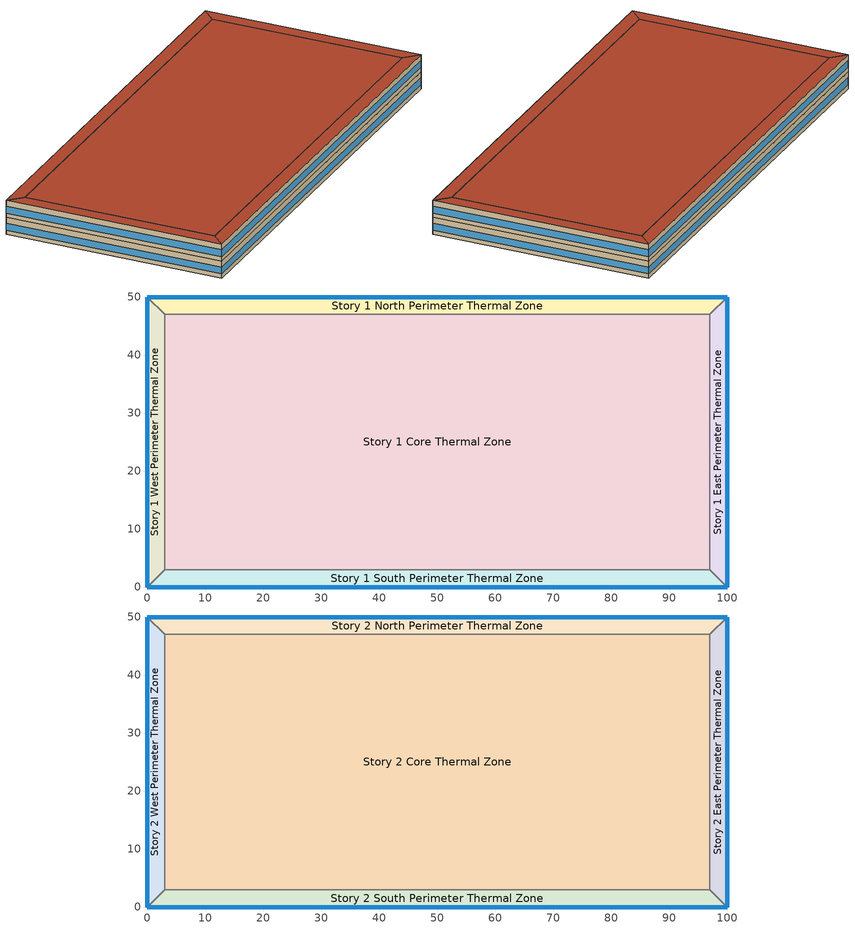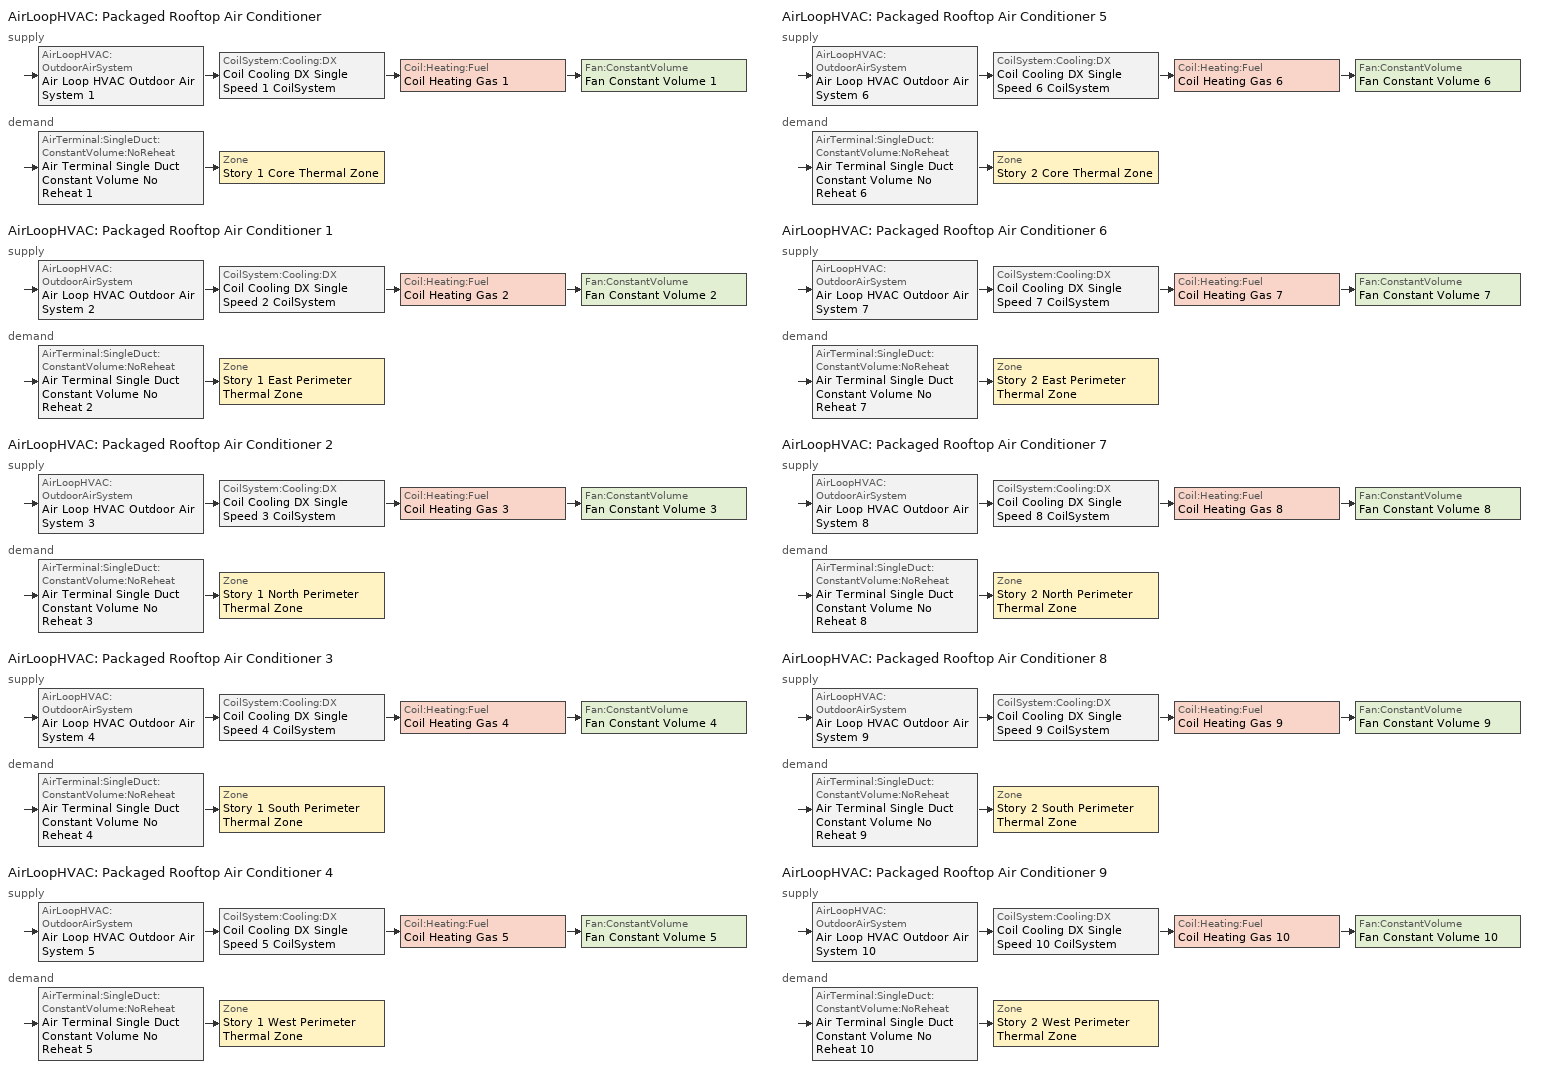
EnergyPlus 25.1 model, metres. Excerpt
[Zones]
Story 1 Core Thermal Zone
 floor ground (000_ExtSlabCarpet_4in_ClimateZone 1-8): 3,3 3,47 97,47 97,3 z0
 wall to Story 1 West Perimeter Thermal Zone (000_Interior Wall): 3,47 3,3 z0:4
 wall to Story 1 North Perimeter Thermal Zone (000_Interior Wall): 97,47 3,47 z0:4
 wall to Story 1 East Perimeter Thermal Zone (000_Interior Wall): 97,3 97,47 z0:4
 wall to Story 1 South Perimeter Thermal Zone (000_Interior Wall): 3,3 97,3 z0:4
Story 1 East Perimeter Thermal Zone
 floor ground (000_ExtSlabCarpet_4in_ClimateZone 1-8): 100,50 100,0 97,3 97,47 z0
 wall outside (ASHRAE_189.1-2009_ExtWall_SteelFrame_ClimateZone 4-8): 100,0 100,50 z0:4
 wall to Story 1 South Perimeter Thermal Zone (000_Interior Wall): 97,3 100,0 z0:4
 wall to Story 1 North Perimeter Thermal Zone (000_Interior Wall): 100,50 97,47 z0:4
 window (ASHRAE_189.1-2009_ExtWindow_ClimateZone 4-5): 100,0.03 100,49.97 z1:2.6
Story 1 North Perimeter Thermal Zone
 floor ground (000_ExtSlabCarpet_4in_ClimateZone 1-8): 0,50 100,50 97,47 3,47 z0
 wall outside (ASHRAE_189.1-2009_ExtWall_SteelFrame_ClimateZone 4-8): 100,50 0,50 z0:4
 wall to Story 1 West Perimeter Thermal Zone (000_Interior Wall): 0,50 3,47 z0:4
 window (ASHRAE_189.1-2009_ExtWindow_ClimateZone 4-5): 99.97,50 0.03,50 z1:2.6
Story 1 South Perimeter Thermal Zone
 floor ground (000_ExtSlabCarpet_4in_ClimateZone 1-8): 100,0 0,0 3,3 97,3 z0
 wall outside (ASHRAE_189.1-2009_ExtWall_SteelFrame_ClimateZone 4-8): 0,0 100,0 z0:4
 wall to Story 1 West Perimeter Thermal Zone (000_Interior Wall): 3,3 0,0 z0:4
 window (ASHRAE_189.1-2009_ExtWindow_ClimateZone 4-5): 0.03,0 99.97,0 z1:2.6
Story 1 West Perimeter Thermal Zone
 floor ground (000_ExtSlabCarpet_4in_ClimateZone 1-8): 0,0 0,50 3,47 3,3 z0
 wall outside (ASHRAE_189.1-2009_ExtWall_SteelFrame_ClimateZone 4-8): 0,50 0,0 z0:4
 window (ASHRAE_189.1-2009_ExtWindow_ClimateZone 4-5): 0,49.97 0,0.03 z1:2.6
Story 2 Core Thermal Zone
 floor to Story 1 Core Thermal Zone (000_Interior Floor): 3,3 3,47 97,47 97,3 z4
 wall to Story 2 West Perimeter Thermal Zone (000_Interior Wall): 3,47 3,3 z4:8
 wall to Story 2 North Perimeter Thermal Zone (000_Interior Wall): 97,47 3,47 z4:8
 wall to Story 2 East Perimeter Thermal Zone (000_Interior Wall): 97,3 97,47 z4:8
 wall to Story 2 South Perimeter Thermal Zone (000_Interior Wall): 3,3 97,3 z4:8
 roof outside (ASHRAE_189.1-2009_ExtRoof_IEAD_ClimateZone 2-5): 97,3 97,47 3,47 3,3 z8
Story 2 East Perimeter Thermal Zone
 floor to Story 1 East Perimeter Thermal Zone (000_Interior Floor): 100,50 100,0 97,3 97,47 z4
 wall outside (ASHRAE_189.1-2009_ExtWall_SteelFrame_ClimateZone 4-8): 100,0 100,50 z4:8
 wall to Story 2 South Perimeter Thermal Zone (000_Interior Wall): 97,3 100,0 z4:8
 wall to Story 2 North Perimeter Thermal Zone (000_Interior Wall): 100,50 97,47 z4:8
 window (ASHRAE_189.1-2009_ExtWindow_ClimateZone 4-5): 100,0.03 100,49.97 z5:6.6
 roof outside (ASHRAE_189.1-2009_ExtRoof_IEAD_ClimateZone 2-5): 97,47 97,3 100,0 100,50 z8
Story 2 North Perimeter Thermal Zone
 floor to Story 1 North Perimeter Thermal Zone (000_Interior Floor): 0,50 100,50 97,47 3,47 z4
 wall outside (ASHRAE_189.1-2009_ExtWall_SteelFrame_ClimateZone 4-8): 100,50 0,50 z4:8
 wall to Story 2 West Perimeter Thermal Zone (000_Interior Wall): 0,50 3,47 z4:8
 window (ASHRAE_189.1-2009_ExtWindow_ClimateZone 4-5): 99.97,50 0.03,50 z5:6.6
 roof outside (ASHRAE_189.1-2009_ExtRoof_IEAD_ClimateZone 2-5): 3,47 97,47 100,50 0,50 z8
Story 2 South Perimeter Thermal Zone
 floor to Story 1 South Perimeter Thermal Zone (000_Interior Floor): 100,0 0,0 3,3 97,3 z4
 wall outside (ASHRAE_189.1-2009_ExtWall_SteelFrame_ClimateZone 4-8): 0,0 100,0 z4:8
 wall to Story 2 West Perimeter Thermal Zone (000_Interior Wall): 3,3 0,0 z4:8
 window (ASHRAE_189.1-2009_ExtWindow_ClimateZone 4-5): 0.03,0 99.97,0 z5:6.6
 roof outside (ASHRAE_189.1-2009_ExtRoof_IEAD_ClimateZone 2-5): 97,3 3,3 0,0 100,0 z8
Story 2 West Perimeter Thermal Zone
 floor to Story 1 West Perimeter Thermal Zone (000_Interior Floor): 0,0 0,50 3,47 3,3 z4
 wall outside (ASHRAE_189.1-2009_ExtWall_SteelFrame_ClimateZone 4-8): 0,50 0,0 z4:8
 window (ASHRAE_189.1-2009_ExtWindow_ClimateZone 4-5): 0,49.97 0,0.03 z5:6.6
 roof outside (ASHRAE_189.1-2009_ExtRoof_IEAD_ClimateZone 2-5): 3,3 3,47 0,50 0,0 z8
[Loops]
AirLoopHVAC 'Packaged Rooftop Air Conditioner'
 supply: AirLoopHVAC:OutdoorAirSystem 'Air Loop HVAC Outdoor Air System 1' > CoilSystem:Cooling:DX 'Coil Cooling DX Single Speed 1 CoilSystem' > Coil:Heating:Fuel 'Coil Heating Gas 1' > Fan:ConstantVolume 'Fan Constant Volume 1'
 demand: AirTerminal:SingleDuct:ConstantVolume:NoReheat 'Air Terminal Single Duct Constant Volume No Reheat 1' > Zone 'Story 1 Core Thermal Zone'
AirLoopHVAC 'Packaged Rooftop Air Conditioner 1'
 supply: AirLoopHVAC:OutdoorAirSystem 'Air Loop HVAC Outdoor Air System 2' > CoilSystem:Cooling:DX 'Coil Cooling DX Single Speed 2 CoilSystem' > Coil:Heating:Fuel 'Coil Heating Gas 2' > Fan:ConstantVolume 'Fan Constant Volume 2'
 demand: AirTerminal:SingleDuct:ConstantVolume:NoReheat 'Air Terminal Single Duct Constant Volume No Reheat 2' > Zone 'Story 1 East Perimeter Thermal Zone'
AirLoopHVAC 'Packaged Rooftop Air Conditioner 2'
 supply: AirLoopHVAC:OutdoorAirSystem 'Air Loop HVAC Outdoor Air System 3' > CoilSystem:Cooling:DX 'Coil Cooling DX Single Speed 3 CoilSystem' > Coil:Heating:Fuel 'Coil Heating Gas 3' > Fan:ConstantVolume 'Fan Constant Volume 3'
 demand: AirTerminal:SingleDuct:ConstantVolume:NoReheat 'Air Terminal Single Duct Constant Volume No Reheat 3' > Zone 'Story 1 North Perimeter Thermal Zone'
AirLoopHVAC 'Packaged Rooftop Air Conditioner 3'
 supply: AirLoopHVAC:OutdoorAirSystem 'Air Loop HVAC Outdoor Air System 4' > CoilSystem:Cooling:DX 'Coil Cooling DX Single Speed 4 CoilSystem' > Coil:Heating:Fuel 'Coil Heating Gas 4' > Fan:ConstantVolume 'Fan Constant Volume 4'
 demand: AirTerminal:SingleDuct:ConstantVolume:NoReheat 'Air Terminal Single Duct Constant Volume No Reheat 4' > Zone 'Story 1 South Perimeter Thermal Zone'
AirLoopHVAC 'Packaged Rooftop Air Conditioner 4'
 supply: AirLoopHVAC:OutdoorAirSystem 'Air Loop HVAC Outdoor Air System 5' > CoilSystem:Cooling:DX 'Coil Cooling DX Single Speed 5 CoilSystem' > Coil:Heating:Fuel 'Coil Heating Gas 5' > Fan:ConstantVolume 'Fan Constant Volume 5'
 demand: AirTerminal:SingleDuct:ConstantVolume:NoReheat 'Air Terminal Single Duct Constant Volume No Reheat 5' > Zone 'Story 1 West Perimeter Thermal Zone'
AirLoopHVAC 'Packaged Rooftop Air Conditioner 5'
 supply: AirLoopHVAC:OutdoorAirSystem 'Air Loop HVAC Outdoor Air System 6' > CoilSystem:Cooling:DX 'Coil Cooling DX Single Speed 6 CoilSystem' > Coil:Heating:Fuel 'Coil Heating Gas 6' > Fan:ConstantVolume 'Fan Constant Volume 6'
 demand: AirTerminal:SingleDuct:ConstantVolume:NoReheat 'Air Terminal Single Duct Constant Volume No Reheat 6' > Zone 'Story 2 Core Thermal Zone'
AirLoopHVAC 'Packaged Rooftop Air Conditioner 6'
 supply: AirLoopHVAC:OutdoorAirSystem 'Air Loop HVAC Outdoor Air System 7' > CoilSystem:Cooling:DX 'Coil Cooling DX Single Speed 7 CoilSystem' > Coil:Heating:Fuel 'Coil Heating Gas 7' > Fan:ConstantVolume 'Fan Constant Volume 7'
 demand: AirTerminal:SingleDuct:ConstantVolume:NoReheat 'Air Terminal Single Duct Constant Volume No Reheat 7' > Zone 'Story 2 East Perimeter Thermal Zone'
AirLoopHVAC 'Packaged Rooftop Air Conditioner 7'
 supply: AirLoopHVAC:OutdoorAirSystem 'Air Loop HVAC Outdoor Air System 8' > CoilSystem:Cooling:DX 'Coil Cooling DX Single Speed 8 CoilSystem' > Coil:Heating:Fuel 'Coil Heating Gas 8' > Fan:ConstantVolume 'Fan Constant Volume 8'
 demand: AirTerminal:SingleDuct:ConstantVolume:NoReheat 'Air Terminal Single Duct Constant Volume No Reheat 8' > Zone 'Story 2 North Perimeter Thermal Zone'
AirLoopHVAC 'Packaged Rooftop Air Conditioner 8'
 supply: AirLoopHVAC:OutdoorAirSystem 'Air Loop HVAC Outdoor Air System 9' > CoilSystem:Cooling:DX 'Coil Cooling DX Single Speed 9 CoilSystem' > Coil:Heating:Fuel 'Coil Heating Gas 9' > Fan:ConstantVolume 'Fan Constant Volume 9'
 demand: AirTerminal:SingleDuct:ConstantVolume:NoReheat 'Air Terminal Single Duct Constant Volume No Reheat 9' > Zone 'Story 2 South Perimeter Thermal Zone'
AirLoopHVAC 'Packaged Rooftop Air Conditioner 9'
 supply: AirLoopHVAC:OutdoorAirSystem 'Air Loop HVAC Outdoor Air System 10' > CoilSystem:Cooling:DX 'Coil Cooling DX Single Speed 10 CoilSystem' > Coil:Heating:Fuel 'Coil Heating Gas 10' > Fan:ConstantVolume 'Fan Constant Volume 10'
 demand: AirTerminal:SingleDuct:ConstantVolume:NoReheat 'Air Terminal Single Duct Constant Volume No Reheat 10' > Zone 'Story 2 West Perimeter Thermal Zone'
[Building]
Building 1
[SizingPeriod:DesignDay] Day of Month=21; Dry-Bulb Temperature Range Modifier Type=DefaultMultipliers; Humidity Condition Type=Wetbulb; Barometric Pressure {Pa}=98934; Rain Indicator=No; Snow Indicator=No; Daylight Saving Time Indicator=No
Name | Month | Day Type | Maximum Dry-Bulb Temperature {C} | Daily Dry-Bulb Temperature Range {deltaC} | Wetbulb or DewPoint at Maximum Dry-Bulb {C} | Wind Speed {m/s} | Wind Direction {deg} | Solar Model Indicator | ASHRAE Clear Sky Optical Depth for Beam Irradiance (taub) | ASHRAE Clear Sky Optical Depth for Diffuse Irradiance (taud) | Sky Clearness
Chicago Ohare Intl Ap Ann Clg .4% Condns DB=>MWB | 7 | SummerDesignDay | 33.3 | 10.5 | 23.7 | 5.2 | 230 | ASHRAETau | 0.455 | 2.05
Chicago Ohare Intl Ap Ann Htg 99.6% Condns DB | 1 | WinterDesignDay | -20 | 0 | -20 | 4.9 | 270 | ASHRAEClearSky |  |  | 0
[Material] Thermal Absorptance=0.9
Name | Roughness | Thickness {m} | Conductivity {W/m-K} | Density {kg/m3} | Specific Heat {J/kg-K} | Solar Absorptance | Visible Absorptance
000_F16 Acoustic tile | MediumSmooth | 0.0191 | 0.06 | 368 | 590 | 0.7 | 0.7
000_G01a 19mm gypsum board | MediumSmooth | 0.019 | 0.16 | 800 | 1090 | 0.7 | 0.7
000_M11 100mm lightweight concrete | MediumRough | 0.1016 | 0.53 | 1280 | 840 | 0.7 | 0.7
1/2IN Gypsum | Smooth | 0.0127 | 0.16 | 784.9 | 830 | 0.92 | 0.92
MAT-CC05 4 HW CONCRETE | Rough | 0.1016 | 1.311 | 2240 | 836.8 | 0.7 | 0.7
Metal Decking | MediumSmooth | 0.0015 | 45.006 | 7680 | 418.4 | 0.7 | 0.3
Roof Insulation [21] | MediumRough | 0.2105 | 0.049 | 265 | 836.8 | 0.7 | 0.7
Roof Membrane | VeryRough | 0.0095 | 0.16 | 1121.29 | 1460 | 0.7 | 0.7
Wall Insulation [39] | MediumRough | 0.1184 | 0.045 | 265 | 836.8 | 0.7 | 0.7
[Material:AirGap]
Name | Thermal Resistance {m2-K/W}
000_F04 Wall air space resistance | 0.15
000_F05 Ceiling air space resistance | 0.18
[Material:NoMass] Thermal Absorptance=0.9; Solar Absorptance=0.7
Name | Roughness | Thermal Resistance {m2-K/W} | Visible Absorptance
CP02 CARPET PAD | VeryRough | 0.2165 | 0.8
MAT-SHEATH | Rough | 0.3626 | 0.7
[WindowMaterial:Glazing]
Theoretical Glass [207]: Optical Data Type=SpectralAverage; Thickness {m}=0.003; Solar Transmittance at Normal Incidence=0.3311; Front Side Solar Reflectance at Normal Incidence=0.6189; Back Side Solar Reflectance at Normal Incidence=0.6189; Visible Transmittance at Normal Incidence=0.44; Front Side Visible Reflectance at Normal Incidence=0.51; Back Side Visible Reflectance at Normal Incidence=0.51; Infrared Transmittance at Normal Incidence=0; Front Side Infrared Hemispherical Emissivity=0.9; Back Side Infrared Hemispherical Emissivity=0.9; Conductivity {W/m-K}=0.0133; Dirt Correction Factor for Solar and Visible Transmittance=1; Solar Diffusing=No
[Construction]
000_ExtSlabCarpet_4in_ClimateZone 1-8: MAT-CC05 4 HW CONCRETE, CP02 CARPET PAD
000_Interior Floor: 000_F16 Acoustic tile, 000_F05 Ceiling air space resistance, 000_M11 100mm lightweight concrete
000_Interior Wall: 000_G01a 19mm gypsum board, 000_F04 Wall air space resistance, 000_G01a 19mm gypsum board
ASHRAE_189.1-2009_ExtRoof_IEAD_ClimateZone 2-5: Roof Membrane, Roof Insulation [21], Metal Decking
ASHRAE_189.1-2009_ExtWall_SteelFrame_ClimateZone 4-8: MAT-SHEATH, Wall Insulation [39], 1/2IN Gypsum
ASHRAE_189.1-2009_ExtWindow_ClimateZone 4-5: Theoretical Glass [207]
[Zone]
Story 1 Core Thermal Zone; Story 1 East Perimeter Thermal Zone; Story 1 North Perimeter Thermal Zone; Story 1 South Perimeter Thermal Zone; Story 1 West Perimeter Thermal Zone; Story 2 Core Thermal Zone; Story 2 East Perimeter Thermal Zone; Story 2 North Perimeter Thermal Zone; Story 2 South Perimeter Thermal Zone; Story 2 West Perimeter Thermal Zone
[ZoneControl:Thermostat]
Name | Zone or ZoneList | Control Type Schedule | Control 1
Story 1 Core Thermal Zone Thermostat | Story 1 Core Thermal Zone | Story 1 Core Thermal Zone Thermostat Schedule | Thermostat Setpoint Dual Setpoint 1
Story 1 East Perimeter Thermal Zone Thermostat | Story 1 East Perimeter Thermal Zone | Story 1 East Perimeter Thermal Zone Thermostat Schedule | Thermostat Setpoint Dual Setpoint 2
Story 1 North Perimeter Thermal Zone Thermostat | Story 1 North Perimeter Thermal Zone | Story 1 North Perimeter Thermal Zone Thermostat Schedule | Thermostat Setpoint Dual Setpoint 3
Story 1 South Perimeter Thermal Zone Thermostat | Story 1 South Perimeter Thermal Zone | Story 1 South Perimeter Thermal Zone Thermostat Schedule | Thermostat Setpoint Dual Setpoint 4
Story 1 West Perimeter Thermal Zone Thermostat | Story 1 West Perimeter Thermal Zone | Story 1 West Perimeter Thermal Zone Thermostat Schedule | Thermostat Setpoint Dual Setpoint 5
Story 2 Core Thermal Zone Thermostat | Story 2 Core Thermal Zone | Story 2 Core Thermal Zone Thermostat Schedule | Thermostat Setpoint Dual Setpoint 6
Story 2 East Perimeter Thermal Zone Thermostat | Story 2 East Perimeter Thermal Zone | Story 2 East Perimeter Thermal Zone Thermostat Schedule | Thermostat Setpoint Dual Setpoint 7
Story 2 North Perimeter Thermal Zone Thermostat | Story 2 North Perimeter Thermal Zone | Story 2 North Perimeter Thermal Zone Thermostat Schedule | Thermostat Setpoint Dual Setpoint 8
Story 2 South Perimeter Thermal Zone Thermostat | Story 2 South Perimeter Thermal Zone | Story 2 South Perimeter Thermal Zone Thermostat Schedule | Thermostat Setpoint Dual Setpoint 9
Story 2 West Perimeter Thermal Zone Thermostat | Story 2 West Perimeter Thermal Zone | Story 2 West Perimeter Thermal Zone Thermostat Schedule | Thermostat Setpoint Dual Setpoint 10
[ThermostatSetpoint:DualSetpoint] Heating Setpoint Temperature Schedule=Heating Sch; Cooling Setpoint Temperature Schedule=Cooling Sch
Thermostat Setpoint Dual Setpoint 1; Thermostat Setpoint Dual Setpoint 2; Thermostat Setpoint Dual Setpoint 3; Thermostat Setpoint Dual Setpoint 4; Thermostat Setpoint Dual Setpoint 5; Thermostat Setpoint Dual Setpoint 6; Thermostat Setpoint Dual Setpoint 7; Thermostat Setpoint Dual Setpoint 8; Thermostat Setpoint Dual Setpoint 9; Thermostat Setpoint Dual Setpoint 10
[AirTerminal:SingleDuct:ConstantVolume:NoReheat] Availability Schedule=Always On Discrete; Maximum Air Flow Rate {m3/s}=AutoSize
Air Terminal Single Duct Constant Volume No Reheat 1; Air Terminal Single Duct Constant Volume No Reheat 2; Air Terminal Single Duct Constant Volume No Reheat 3; Air Terminal Single Duct Constant Volume No Reheat 4; Air Terminal Single Duct Constant Volume No Reheat 5; Air Terminal Single Duct Constant Volume No Reheat 6; Air Terminal Single Duct Constant Volume No Reheat 7; Air Terminal Single Duct Constant Volume No Reheat 8; Air Terminal Single Duct Constant Volume No Reheat 9; Air Terminal Single Duct Constant Volume No Reheat 10
[Zone equipment]
Story 1 Core Thermal Zone: Air Terminal Single Duct Constant Volume No Reheat 1
Story 1 East Perimeter Thermal Zone: Air Terminal Single Duct Constant Volume No Reheat 2
Story 1 North Perimeter Thermal Zone: Air Terminal Single Duct Constant Volume No Reheat 3
Story 1 South Perimeter Thermal Zone: Air Terminal Single Duct Constant Volume No Reheat 4
Story 1 West Perimeter Thermal Zone: Air Terminal Single Duct Constant Volume No Reheat 5
Story 2 Core Thermal Zone: Air Terminal Single Duct Constant Volume No Reheat 6
Story 2 East Perimeter Thermal Zone: Air Terminal Single Duct Constant Volume No Reheat 7
Story 2 North Perimeter Thermal Zone: Air Terminal Single Duct Constant Volume No Reheat 8
Story 2 South Perimeter Thermal Zone: Air Terminal Single Duct Constant Volume No Reheat 9
Story 2 West Perimeter Thermal Zone: Air Terminal Single Duct Constant Volume No Reheat 10
[Sizing:Zone] Zone Cooling Design Supply Air Temperature Input Method=SupplyAirTemperature; Zone Cooling Design Supply Air Temperature {C}=14; Zone Cooling Design Supply Air Temperature Difference {deltaC}=11.11; Zone Heating Design Supply Air Temperature Input Method=SupplyAirTemperature; Zone Heating Design Supply Air Temperature {C}=40; Zone Heating Design Supply Air Temperature Difference {deltaC}=11.11; Zone Cooling Design Supply Air Humidity Ratio {kgWater/kgDryAir}=0.0085; Zone Heating Design Supply Air Humidity Ratio {kgWater/kgDryAir}=0.008; Design Specification Outdoor Air Object=Baseline Model OA; Cooling Design Air Flow Method=DesignDay; Cooling Design Air Flow Rate {m3/s}=0; Cooling Minimum Air Flow per Zone Floor Area {m3/s-m2}=0.000762; Cooling Minimum Air Flow {m3/s}=0; Cooling Minimum Air Flow Fraction=0; Heating Design Air Flow Method=DesignDay; Heating Design Air Flow Rate {m3/s}=0; Heating Maximum Air Flow per Zone Floor Area {m3/s-m2}=0.002032; Heating Maximum Air Flow {m3/s}=0.141576; Heating Maximum Air Flow Fraction=0.3; Account for Dedicated Outdoor Air System=No; Dedicated Outdoor Air System Control Strategy=NeutralSupplyAir; Dedicated Outdoor Air Low Setpoint Temperature for Design {C}=autosize; Dedicated Outdoor Air High Setpoint Temperature for Design {C}=autosize; Zone Load Sizing Method=Sensible Load Only No Latent Load; Zone Latent Cooling Design Supply Air Humidity Ratio Input Method=HumidityRatioDifference; Zone Cooling Design Supply Air Humidity Ratio Difference {kgWater/kgDryAir}=0.005; Zone Latent Heating Design Supply Air Humidity Ratio Input Method=HumidityRatioDifference; Zone Humidification Design Supply Air Humidity Ratio Difference {kgWater/kgDryAir}=0.005
Name | Design Specification Zone Air Distribution Object
Story 1 Core Thermal Zone | Story 1 Core Thermal Zone Design Spec Zone Air Dist
Story 1 East Perimeter Thermal Zone | Story 1 East Perimeter Thermal Zone Design Spec Zone Air Dist
Story 1 North Perimeter Thermal Zone | Story 1 North Perimeter Thermal Zone Design Spec Zone Air Dist
Story 1 South Perimeter Thermal Zone | Story 1 South Perimeter Thermal Zone Design Spec Zone Air Dist
Story 1 West Perimeter Thermal Zone | Story 1 West Perimeter Thermal Zone Design Spec Zone Air Dist
Story 2 Core Thermal Zone | Story 2 Core Thermal Zone Design Spec Zone Air Dist
Story 2 East Perimeter Thermal Zone | Story 2 East Perimeter Thermal Zone Design Spec Zone Air Dist
Story 2 North Perimeter Thermal Zone | Story 2 North Perimeter Thermal Zone Design Spec Zone Air Dist
Story 2 South Perimeter Thermal Zone | Story 2 South Perimeter Thermal Zone Design Spec Zone Air Dist
Story 2 West Perimeter Thermal Zone | Story 2 West Perimeter Thermal Zone Design Spec Zone Air Dist
[DesignSpecification:ZoneAirDistribution] Zone Air Distribution Effectiveness in Cooling Mode=1; Zone Air Distribution Effectiveness in Heating Mode=1
Story 1 Core Thermal Zone Design Spec Zone Air Dist; Story 1 East Perimeter Thermal Zone Design Spec Zone Air Dist; Story 1 North Perimeter Thermal Zone Design Spec Zone Air Dist; Story 1 South Perimeter Thermal Zone Design Spec Zone Air Dist; Story 1 West Perimeter Thermal Zone Design Spec Zone Air Dist; Story 2 Core Thermal Zone Design Spec Zone Air Dist; Story 2 East Perimeter Thermal Zone Design Spec Zone Air Dist; Story 2 North Perimeter Thermal Zone Design Spec Zone Air Dist; Story 2 South Perimeter Thermal Zone Design Spec Zone Air Dist; Story 2 West Perimeter Thermal Zone Design Spec Zone Air Dist
[Controller:MechanicalVentilation] Availability Schedule=Always On Discrete; Demand Controlled Ventilation=No; System Outdoor Air Method=ZoneSum; Design Specification Outdoor Air Object Name 1=Baseline Model OA
Name | Zone or ZoneList 1 | Design Specification Zone Air Distribution Object Name 1
Controller Mechanical Ventilation 1 | Story 1 Core Thermal Zone | Story 1 Core Thermal Zone Design Spec Zone Air Dist
Controller Mechanical Ventilation 2 | Story 1 East Perimeter Thermal Zone | Story 1 East Perimeter Thermal Zone Design Spec Zone Air Dist
Controller Mechanical Ventilation 3 | Story 1 North Perimeter Thermal Zone | Story 1 North Perimeter Thermal Zone Design Spec Zone Air Dist
Controller Mechanical Ventilation 4 | Story 1 South Perimeter Thermal Zone | Story 1 South Perimeter Thermal Zone Design Spec Zone Air Dist
Controller Mechanical Ventilation 5 | Story 1 West Perimeter Thermal Zone | Story 1 West Perimeter Thermal Zone Design Spec Zone Air Dist
Controller Mechanical Ventilation 6 | Story 2 Core Thermal Zone | Story 2 Core Thermal Zone Design Spec Zone Air Dist
Controller Mechanical Ventilation 7 | Story 2 East Perimeter Thermal Zone | Story 2 East Perimeter Thermal Zone Design Spec Zone Air Dist
Controller Mechanical Ventilation 8 | Story 2 North Perimeter Thermal Zone | Story 2 North Perimeter Thermal Zone Design Spec Zone Air Dist
Controller Mechanical Ventilation 9 | Story 2 South Perimeter Thermal Zone | Story 2 South Perimeter Thermal Zone Design Spec Zone Air Dist
Controller Mechanical Ventilation 10 | Story 2 West Perimeter Thermal Zone | Story 2 West Perimeter Thermal Zone Design Spec Zone Air Dist
[DesignSpecification:OutdoorAir]
Baseline Model OA: Outdoor Air Method=Sum; Outdoor Air Flow per Person {m3/s-person}=0.00943895; Outdoor Air Flow per Zone Floor Area {m3/s-m2}=0; Outdoor Air Flow per Zone {m3/s}=0; Outdoor Air Flow Air Changes per Hour {1/hr}=0
[AirLoopHVAC] Design Supply Air Flow Rate {m3/s}=AutoSize
Packaged Rooftop Air Conditioner; Packaged Rooftop Air Conditioner 1; Packaged Rooftop Air Conditioner 2; Packaged Rooftop Air Conditioner 3; Packaged Rooftop Air Conditioner 4; Packaged Rooftop Air Conditioner 5; Packaged Rooftop Air Conditioner 6; Packaged Rooftop Air Conditioner 7; Packaged Rooftop Air Conditioner 8; Packaged Rooftop Air Conditioner 9
[Sizing:System] Type of Load to Size On=Sensible; Design Outdoor Air Flow Rate {m3/s}=Autosize; Central Heating Maximum System Air Flow Ratio=1; Preheat Design Temperature {C}=7; Preheat Design Humidity Ratio {kgWater/kgDryAir}=0.008; Precool Design Temperature {C}=12.8; Precool Design Humidity Ratio {kgWater/kgDryAir}=0.008; Central Cooling Design Supply Air Temperature {C}=12.8; Central Heating Design Supply Air Temperature {C}=40; Type of Zone Sum to Use=NonCoincident; 100% Outdoor Air in Cooling=Yes; 100% Outdoor Air in Heating=Yes; Central Cooling Design Supply Air Humidity Ratio {kgWater/kgDryAir}=0.0085; Central Heating Design Supply Air Humidity Ratio {kgWater/kgDryAir}=0.008; Cooling Supply Air Flow Rate Method=DesignDay; Cooling Supply Air Flow Rate {m3/s}=0; Cooling Supply Air Flow Rate Per Floor Area {m3/s-m2}=0.00996765; Cooling Fraction of Autosized Cooling Supply Air Flow Rate=1; Cooling Supply Air Flow Rate Per Unit Cooling Capacity {m3/s-W}=3.94755e-05; Heating Supply Air Flow Rate Method=DesignDay; Heating Supply Air Flow Rate {m3/s}=0; Heating Supply Air Flow Rate Per Floor Area {m3/s-m2}=0.00996765; Heating Fraction of Autosized Heating Supply Air Flow Rate=1; Heating Fraction of Autosized Cooling Supply Air Flow Rate=1; Heating Supply Air Flow Rate Per Unit Heating Capacity {m3/s-W}=3.15882e-05; System Outdoor Air Method=ZoneSum; Zone Maximum Outdoor Air Fraction=1; Cooling Design Capacity Method=CoolingDesignCapacity; Cooling Design Capacity {W}=Autosize; Cooling Design Capacity Per Floor Area {W/m2}=234.7; Fraction of Autosized Cooling Design Capacity=1; Heating Design Capacity Method=HeatingDesignCapacity; Heating Design Capacity {W}=Autosize; Heating Design Capacity Per Floor Area {W/m2}=157; Fraction of Autosized Heating Design Capacity=1; Central Cooling Capacity Control Method=OnOff
Packaged Rooftop Air Conditioner; Packaged Rooftop Air Conditioner 1; Packaged Rooftop Air Conditioner 2; Packaged Rooftop Air Conditioner 3; Packaged Rooftop Air Conditioner 4; Packaged Rooftop Air Conditioner 5; Packaged Rooftop Air Conditioner 6; Packaged Rooftop Air Conditioner 7; Packaged Rooftop Air Conditioner 8; Packaged Rooftop Air Conditioner 9
[AvailabilityManager:Scheduled] Schedule=Always On Discrete
Packaged Rooftop Air Conditioner Availability Manager; Air Loop HVAC Outdoor Air System 1 Availability Manager; Packaged Rooftop Air Conditioner 1 Availability Manager; Air Loop HVAC Outdoor Air System 2 Availability Manager; Packaged Rooftop Air Conditioner 2 Availability Manager; Air Loop HVAC Outdoor Air System 3 Availability Manager; Packaged Rooftop Air Conditioner 3 Availability Manager; Air Loop HVAC Outdoor Air System 4 Availability Manager; Packaged Rooftop Air Conditioner 4 Availability Manager; Air Loop HVAC Outdoor Air System 5 Availability Manager; Packaged Rooftop Air Conditioner 5 Availability Manager; Air Loop HVAC Outdoor Air System 6 Availability Manager; Packaged Rooftop Air Conditioner 6 Availability Manager; Air Loop HVAC Outdoor Air System 7 Availability Manager; Packaged Rooftop Air Conditioner 7 Availability Manager; Air Loop HVAC Outdoor Air System 8 Availability Manager; Packaged Rooftop Air Conditioner 8 Availability Manager; Air Loop HVAC Outdoor Air System 9 Availability Manager; Packaged Rooftop Air Conditioner 9 Availability Manager; Air Loop HVAC Outdoor Air System 10 Availability Manager
[Controller:OutdoorAir] Minimum Outdoor Air Flow Rate {m3/s}=0; Maximum Outdoor Air Flow Rate {m3/s}=Autosize; Economizer Control Type=NoEconomizer; Economizer Control Action Type=ModulateFlow; Economizer Maximum Limit Dry-Bulb Temperature {C}=28; Economizer Maximum Limit Enthalpy {J/kg}=64000; Economizer Minimum Limit Dry-Bulb Temperature {C}=-100; Lockout Type=NoLockout; Minimum Limit Type=FixedMinimum; High Humidity Control=No; Control High Indoor Humidity Based on Outdoor Humidity Ratio=Yes; Heat Recovery Bypass Control Type=BypassWhenWithinEconomizerLimits
Name | Mechanical Ventilation Controller
Controller Outdoor Air 1 | Controller Mechanical Ventilation 1
Controller Outdoor Air 2 | Controller Mechanical Ventilation 2
Controller Outdoor Air 3 | Controller Mechanical Ventilation 3
Controller Outdoor Air 4 | Controller Mechanical Ventilation 4
Controller Outdoor Air 5 | Controller Mechanical Ventilation 5
Controller Outdoor Air 6 | Controller Mechanical Ventilation 6
Controller Outdoor Air 7 | Controller Mechanical Ventilation 7
Controller Outdoor Air 8 | Controller Mechanical Ventilation 8
Controller Outdoor Air 9 | Controller Mechanical Ventilation 9
Controller Outdoor Air 10 | Controller Mechanical Ventilation 10
[SetpointManager:MixedAir] Control Variable=Temperature
Node 18 OS Default SPM; Node 19 OS Default SPM; Node 20 OS Default SPM; Node 30 OS Default SPM; Node 31 OS Default SPM; Node 32 OS Default SPM; Node 42 OS Default SPM; Node 43 OS Default SPM; Node 44 OS Default SPM; Node 54 OS Default SPM; Node 55 OS Default SPM; Node 56 OS Default SPM; Node 66 OS Default SPM; Node 67 OS Default SPM; Node 68 OS Default SPM; Node 78 OS Default SPM; Node 79 OS Default SPM; Node 80 OS Default SPM; Node 90 OS Default SPM; Node 91 OS Default SPM; Node 92 OS Default SPM; Node 102 OS Default SPM; Node 103 OS Default SPM; Node 104 OS Default SPM; Node 114 OS Default SPM; Node 115 OS Default SPM; Node 116 OS Default SPM; Node 126 OS Default SPM; Node 127 OS Default SPM; Node 128 OS Default SPM
[CoilSystem:Cooling:DX] Availability Schedule=Always On Discrete
Name | Cooling Coil
Coil Cooling DX Single Speed 1 CoilSystem | Coil Cooling DX Single Speed 1
Coil Cooling DX Single Speed 2 CoilSystem | Coil Cooling DX Single Speed 2
Coil Cooling DX Single Speed 3 CoilSystem | Coil Cooling DX Single Speed 3
Coil Cooling DX Single Speed 4 CoilSystem | Coil Cooling DX Single Speed 4
Coil Cooling DX Single Speed 5 CoilSystem | Coil Cooling DX Single Speed 5
Coil Cooling DX Single Speed 6 CoilSystem | Coil Cooling DX Single Speed 6
Coil Cooling DX Single Speed 7 CoilSystem | Coil Cooling DX Single Speed 7
Coil Cooling DX Single Speed 8 CoilSystem | Coil Cooling DX Single Speed 8
Coil Cooling DX Single Speed 9 CoilSystem | Coil Cooling DX Single Speed 9
Coil Cooling DX Single Speed 10 CoilSystem | Coil Cooling DX Single Speed 10
[Coil:Cooling:DX:SingleSpeed] Availability Schedule=Always On Discrete; Gross Rated Total Cooling Capacity {W}=Autosize; Gross Rated Sensible Heat Ratio=Autosize; Gross Rated Cooling COP {W/W}=3; Rated Air Flow Rate {m3/s}=Autosize; 2017 Rated Evaporator Fan Power Per Volume Flow Rate {W/(m3/s)}=773.3; Condenser Type=AirCooled; Evaporative Condenser Effectiveness=0; Evaporative Condenser Air Flow Rate {m3/s}=Autosize; Evaporative Condenser Pump Rated Power Consumption {W}=Autosize; Crankcase Heater Capacity {W}=0; Maximum Outdoor Dry-Bulb Temperature for Crankcase Heater Operation {C}=0; Basin Heater Capacity {W/K}=0; Basin Heater Setpoint Temperature {C}=10
Name | Total Cooling Capacity Function of Temperature Curve | Total Cooling Capacity Function of Flow Fraction Curve | Energy Input Ratio Function of Temperature Curve | Energy Input Ratio Function of Flow Fraction Curve | Part Load Fraction Correlation Curve
Coil Cooling DX Single Speed 1 | Curve Biquadratic 1 | Curve Quadratic 1 | Curve Biquadratic 2 | Curve Quadratic 2 | Curve Quadratic 3
Coil Cooling DX Single Speed 2 | Curve Biquadratic 3 | Curve Quadratic 4 | Curve Biquadratic 4 | Curve Quadratic 5 | Curve Quadratic 6
Coil Cooling DX Single Speed 3 | Curve Biquadratic 5 | Curve Quadratic 7 | Curve Biquadratic 6 | Curve Quadratic 8 | Curve Quadratic 9
Coil Cooling DX Single Speed 4 | Curve Biquadratic 7 | Curve Quadratic 10 | Curve Biquadratic 8 | Curve Quadratic 11 | Curve Quadratic 12
Coil Cooling DX Single Speed 5 | Curve Biquadratic 9 | Curve Quadratic 13 | Curve Biquadratic 10 | Curve Quadratic 14 | Curve Quadratic 15
Coil Cooling DX Single Speed 6 | Curve Biquadratic 11 | Curve Quadratic 16 | Curve Biquadratic 12 | Curve Quadratic 17 | Curve Quadratic 18
Coil Cooling DX Single Speed 7 | Curve Biquadratic 13 | Curve Quadratic 19 | Curve Biquadratic 14 | Curve Quadratic 20 | Curve Quadratic 21
Coil Cooling DX Single Speed 8 | Curve Biquadratic 15 | Curve Quadratic 22 | Curve Biquadratic 16 | Curve Quadratic 23 | Curve Quadratic 24
Coil Cooling DX Single Speed 9 | Curve Biquadratic 17 | Curve Quadratic 25 | Curve Biquadratic 18 | Curve Quadratic 26 | Curve Quadratic 27
Coil Cooling DX Single Speed 10 | Curve Biquadratic 19 | Curve Quadratic 28 | Curve Biquadratic 20 | Curve Quadratic 29 | Curve Quadratic 30
[Coil:Heating:Fuel] Availability Schedule=Always On Discrete; Fuel Type=NaturalGas; Burner Efficiency=0.8; Nominal Capacity {W}=AutoSize; On Cycle Parasitic Electric Load {W}=0; Off Cycle Parasitic Fuel Load {W}=0
Coil Heating Gas 1; Coil Heating Gas 2; Coil Heating Gas 3; Coil Heating Gas 4; Coil Heating Gas 5; Coil Heating Gas 6; Coil Heating Gas 7; Coil Heating Gas 8; Coil Heating Gas 9; Coil Heating Gas 10
[Fan:ConstantVolume] Availability Schedule=Always On Discrete; Fan Total Efficiency=0.7; Pressure Rise {Pa}=500; Maximum Flow Rate {m3/s}=AutoSize; Motor Efficiency=0.9; Motor In Airstream Fraction=1
Fan Constant Volume 1; Fan Constant Volume 2; Fan Constant Volume 3; Fan Constant Volume 4; Fan Constant Volume 5; Fan Constant Volume 6; Fan Constant Volume 7; Fan Constant Volume 8; Fan Constant Volume 9; Fan Constant Volume 10
[SetpointManager:SingleZone:Reheat] Control Variable=Temperature; Minimum Supply Air Temperature {C}=14; Maximum Supply Air Temperature {C}=40
Name | Control Zone
Setpoint Manager Single Zone Reheat 1 | Story 1 Core Thermal Zone
Setpoint Manager Single Zone Reheat 2 | Story 1 East Perimeter Thermal Zone
Setpoint Manager Single Zone Reheat 3 | Story 1 North Perimeter Thermal Zone
Setpoint Manager Single Zone Reheat 4 | Story 1 South Perimeter Thermal Zone
Setpoint Manager Single Zone Reheat 5 | Story 1 West Perimeter Thermal Zone
Setpoint Manager Single Zone Reheat 6 | Story 2 Core Thermal Zone
Setpoint Manager Single Zone Reheat 7 | Story 2 East Perimeter Thermal Zone
Setpoint Manager Single Zone Reheat 8 | Story 2 North Perimeter Thermal Zone
Setpoint Manager Single Zone Reheat 9 | Story 2 South Perimeter Thermal Zone
Setpoint Manager Single Zone Reheat 10 | Story 2 West Perimeter Thermal Zone
[Schedule:Compact]
Story 1 Core Thermal Zone Thermostat Schedule; Story 1 East Perimeter Thermal Zone Thermostat Schedule; Story 1 North Perimeter Thermal Zone Thermostat Schedule; Story 1 South Perimeter Thermal Zone Thermostat Schedule; Story 1 West Perimeter Thermal Zone Thermostat Schedule; Story 2 Core Thermal Zone Thermostat Schedule; Story 2 East Perimeter Thermal Zone Thermostat Schedule; Story 2 North Perimeter Thermal Zone Thermostat Schedule; Story 2 South Perimeter Thermal Zone Thermostat Schedule; Story 2 West Perimeter Thermal Zone Thermostat Schedule: Through: 12/31, For: AllDays, Until: 24:00, 4
[Schedule:Day:Interval]
Heating Sch Default: No, 24:00, 24
Cooling Sch Default: No, 24:00, 28
[Schedule:Week:Daily]
Heating Sch Week Rule - Jan1-Dec31: Heating Sch Default, Heating Sch Default, Heating Sch Default, Heating Sch Default, Heating Sch Default, Heating Sch Default, Heating Sch Default, Heating Sch Default, Heating Sch Default, Heating Sch Default, Heating Sch Default, Heating Sch Default
Cooling Sch Week Rule - Jan1-Dec31: Cooling Sch Default, Cooling Sch Default, Cooling Sch Default, Cooling Sch Default, Cooling Sch Default, Cooling Sch Default, Cooling Sch Default, Cooling Sch Default, Cooling Sch Default, Cooling Sch Default, Cooling Sch Default, Cooling Sch Default
[Schedule:Year]
Heating Sch: Heating Sch Week Rule - Jan1-Dec31, 1, 1, 12, 31
Cooling Sch: Cooling Sch Week Rule - Jan1-Dec31, 1, 1, 12, 31
[Schedule:Constant]
Always On Discrete: OnOff, 1
[Curve:Biquadratic] Minimum Value of x=17; Maximum Value of x=22; Minimum Value of y=13; Maximum Value of y=46
Name | Coefficient1 Constant | Coefficient2 x | Coefficient3 x**2 | Coefficient4 y | Coefficient5 y**2 | Coefficient6 x*y
Curve Biquadratic 1; Curve Biquadratic 3; Curve Biquadratic 5; Curve Biquadratic 7; Curve Biquadratic 9; Curve Biquadratic 11; Curve Biquadratic 13; Curve Biquadratic 15; Curve Biquadratic 17; Curve Biquadratic 19 | 0.942588 | 0.00954335 | 0.00068377 | -0.0110427 | 5.249e-06 | -9.72e-06
Curve Biquadratic 2; Curve Biquadratic 4; Curve Biquadratic 6; Curve Biquadratic 8; Curve Biquadratic 10; Curve Biquadratic 12; Curve Biquadratic 14; Curve Biquadratic 16; Curve Biquadratic 18; Curve Biquadratic 20 | 0.342414 | 0.034885 | -0.0006237 | 0.00497722 | 0.000437951 | -0.000728028
[Curve:Quadratic]
Name | Coefficient1 Constant | Coefficient2 x | Coefficient3 x**2 | Minimum Value of x | Maximum Value of x
Curve Quadratic 1; Curve Quadratic 4; Curve Quadratic 7; Curve Quadratic 10; Curve Quadratic 13; Curve Quadratic 16; Curve Quadratic 19; Curve Quadratic 22; Curve Quadratic 25; Curve Quadratic 28 | 0.8 | 0.2 | 0 | 0.5 | 1.5
Curve Quadratic 2; Curve Quadratic 5; Curve Quadratic 8; Curve Quadratic 11; Curve Quadratic 14; Curve Quadratic 17; Curve Quadratic 20; Curve Quadratic 23; Curve Quadratic 26; Curve Quadratic 29 | 1.1552 | -0.1808 | 0.0256 | 0.5 | 1.5
Curve Quadratic 3; Curve Quadratic 6; Curve Quadratic 9; Curve Quadratic 12; Curve Quadratic 15; Curve Quadratic 18; Curve Quadratic 21; Curve Quadratic 24; Curve Quadratic 27; Curve Quadratic 30 | 0.85 | 0.15 | 0 | 0 | 1
